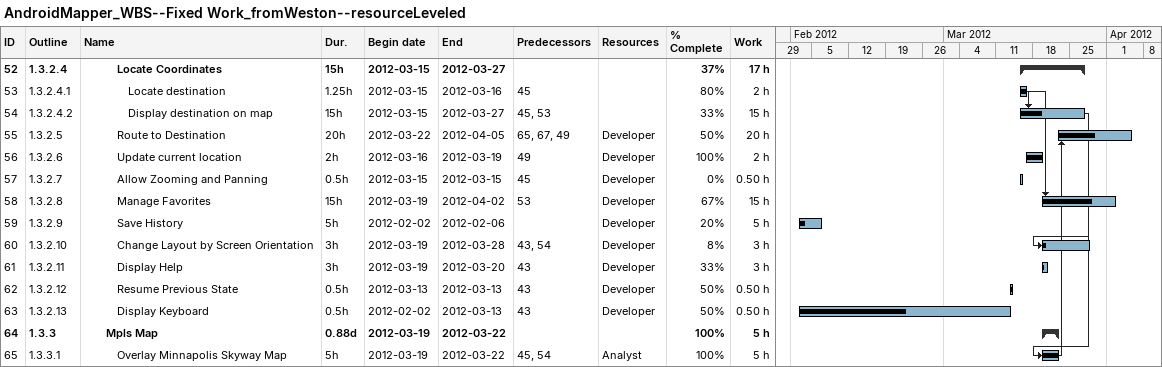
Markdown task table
AndroidMapper_WBS--Fixed Work_fromWeston--resourceLeveled

| ID | WBS | Task | Duration | Start | Finish | Predecessors | Resources | % complete | Work (h) |
|---|---|---|---|---|---|---|---|---|---|
| 52 | 1.3.2.4 | **Locate Coordinates** | 15h | 2012-03-15 | 2012-03-27 |  |  | 37 | 17 |
| 53 | 1.3.2.4.1 | Locate destination | 1.25h | 2012-03-15 | 2012-03-16 | 45 |  | 80 | 2 |
| 54 | 1.3.2.4.2 | Display destination on map | 15h | 2012-03-15 | 2012-03-27 | 45, 53 |  | 33 | 15 |
| 55 | 1.3.2.5 | Route to Destination | 20h | 2012-03-22 | 2012-04-05 | 65, 67, 49 | Developer | 50 | 20 |
| 56 | 1.3.2.6 | Update current location | 2h | 2012-03-16 | 2012-03-19 | 49 | Developer | 100 | 2 |
| 57 | 1.3.2.7 | Allow Zooming and Panning | 0.5h | 2012-03-15 | 2012-03-15 | 45 | Developer | 0 | 0.50 |
| 58 | 1.3.2.8 | Manage Favorites | 15h | 2012-03-19 | 2012-04-02 | 53 | Developer | 67 | 15 |
| 59 | 1.3.2.9 | Save History | 5h | 2012-02-02 | 2012-02-06 |  | Developer | 20 | 5 |
| 60 | 1.3.2.10 | Change Layout by Screen Orientation | 3h | 2012-03-19 | 2012-03-28 | 43, 54 | Developer | 8 | 3 |
| 61 | 1.3.2.11 | Display Help | 3h | 2012-03-19 | 2012-03-20 | 43 | Developer | 33 | 3 |
| 62 | 1.3.2.12 | Resume Previous State | 0.5h | 2012-03-13 | 2012-03-13 | 43 | Developer | 50 | 0.50 |
| 63 | 1.3.2.13 | Display Keyboard | 0.5h | 2012-02-02 | 2012-03-13 | 43 | Developer | 50 | 0.50 |
| 64 | 1.3.3 | **Mpls Map** | 0.88d | 2012-03-19 | 2012-03-22 |  |  | 100 | 5 |
| 65 | 1.3.3.1 | Overlay Minnapolis Skyway Map | 5h | 2012-03-19 | 2012-03-22 | 45, 54 | Analyst | 100 | 5 |
